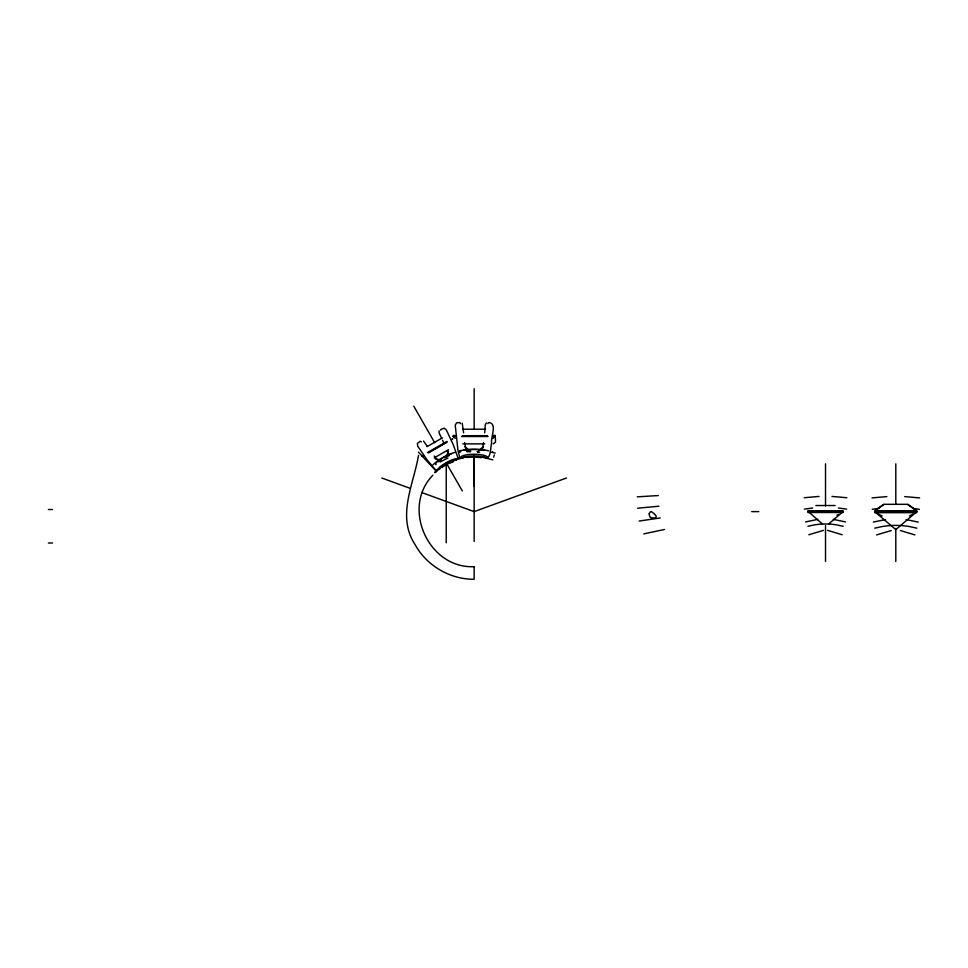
<?xml version="1.0" encoding="UTF-8"?>
<svg xmlns="http://www.w3.org/2000/svg" width="968" height="968" viewBox="0 0 968 968"><rect width="100%" height="100%" fill="white"/><g stroke="black" fill="none" stroke-linecap="round" stroke-linejoin="round"><path stroke-width="1.45" d="M474.151 486.42L474.151 456.364M474.151 429.308L474.151 388.725M464.628 456.291L463.732 457.731L455.589 459.812M418.503 455.432C413.566 484.69 396.42 516.246 415.163 544.766C426.755 565.772 450.156 579.469 474.151 579.275L474.151 566.691M484.69 432.793L485.307 424.674L486.384 422.907M483.589 442.654L482.354 450.193M494.333 454.972L493.704 457.077M487.872 423.633L488.078 423.101A1.73 1.222 -90 0 1 488.562 422.544C497.709 423.04 490.679 436.943 491.562 442.945C490.546 447.385 490.691 463.019 483.661 456.291M446.381 456.775L448.353 451.282M455.226 438.359L453.06 436.52L455.553 436.253M822.352 523.918L808.038 511.394L843.092 510.668M899.901 511.261L916.877 511.612L895.799 529.617L874.709 511.612L916.781 510.741L907.815 504.316M495.229 435.394L493.619 435.394M439.133 430.857L439.085 432.914L441.577 438.129M451.608 439.605L452.77 438.94L451.403 439.726M432.926 475.167C400.921 507.764 428.679 568.978 474.151 566.643M479.027 450.35L483.347 446.659M493.063 438.359L495.229 436.52L493.619 436.52M828.681 523.918L843.092 511.612L828.947 511.322M422.58 455.384L421.818 455.577M438.201 461.869L440.755 460.151M883.772 504.316L874.818 510.741L899.901 510.826M877.141 509.132L884.244 504.316L907.343 504.316L914.445 509.132M446.841 441.505L427.493 452.576M427.082 446.635L442.279 437.935M423.657 455.601L422.278 456.4L423.439 455.734M428.388 452.903L446.671 442.436M434.257 457.828L448.474 449.696M913.151 514.117L909.436 515.968M444.663 457.828L449.442 455.444M428.909 452.262L447.095 441.94M836.896 515.242L838.687 514.419M566.449 478.023L474.151 511.612L421.6 492.494M808.837 534.747L823.465 530.355M876.633 534.917L891.262 530.537M807.953 526.277L814.536 524.874A67.349 67.349 0 0 1 836.497 524.862L843.092 526.277M874.709 528.165L882.622 526.471A80.828 80.828 0 0 1 908.976 526.471L916.877 528.165M643.793 533.864L664.496 529.484M805.545 521.921L817.754 519.393M873.33 522.091L885.551 519.562M493.196 443.852L495.519 442.194L495.398 437.935M466.068 457.186L459.885 457.804L457.985 450.64L455.226 425.182L456.569 422.834L459.727 422.544A1.73 1.222 90 0 1 460.224 423.101L460.417 423.633M639.146 521.038L660.261 517.953M804.432 509.12L812.636 508.006M872.216 509.289L879.053 508.369M637.573 508.236L658.845 506.204M804.202 497.733L819.073 496.439M871.986 497.903L886.87 496.608M637.246 496.85L658.288 495.555M487.521 435.648L462.438 435.733M463.043 429.211L485.512 429.211M453.06 436.52L455.65 436.52M461.518 436.52L487.957 436.52M493.329 436.52L495.229 436.52M462.849 443.889L484.714 443.889M815.891 505.526L835.142 505.526M48.412 509.507L52.502 509.507M751.737 511.612L758.755 511.612M807.953 511.612L843.092 511.612M874.709 511.612L916.877 511.612M807.953 512.495L843.092 512.495M874.709 512.665L916.877 512.665M48.412 543L52.502 543M828.947 510.959L807.953 510.668M462.438 436.157L487.521 436.253M904.717 496.608L919.6 497.903M831.96 496.439L846.843 497.733M912.534 508.369L919.37 509.289M838.409 508.006L846.613 509.12M482.233 457.186L492.772 459.836M435.164 458.832L440.888 459.909M491.079 452.141L495.229 453.072M906.036 519.562L918.257 522.091M833.279 519.393L845.5 521.921M455.553 435.648L453.06 435.382M900.325 530.537L914.954 534.917M827.567 530.355L842.196 534.747M381.84 478.023L410.25 488.356M882.15 515.968L878.436 514.117M453.302 460.344L455.601 460.09L457.816 458.566A1.815 1.307 58.5 0 0 457.949 457.816L453.254 444.699L446.284 429.84L444.13 428.146L440.863 429.465A1.73 1.222 60.2 0 0 440.706 430.179M464.955 446.659L470.351 451.282M423.512 441.021L427.251 446.333M421.286 441.916L420.838 441.553A1.73 1.222 60.2 0 0 420.148 441.323L417.353 443.477L417.728 446.188L427.009 459.727L435.951 470.412A1.815 1.307 61.9 0 0 436.653 470.678L439.859 468.899L440.259 467.096M462.208 423.125L463.599 432.793M418.418 452.141L430.203 464.713M430.857 465.414L432.091 466.733M432.648 467.326L436.495 471.428M437.221 459.824L434.196 456.025M413.784 406.185L434.692 442.715M446.635 463.587L462.317 490.97M442.558 440.198L443.562 442.364M447.313 451.294L448.16 453.556M465.947 450.18L464.7 442.654M895.799 463.829L895.799 504.401M895.799 528.455L895.799 561.513M825.522 463.829L825.522 505.901M825.522 525.442L825.522 561.513M474.151 455.771L474.151 541.439M446.224 463.188L446.224 542.842M438.758 469.565A10.079 1.875 -29.8 0 1 446.127 462.704A10.079 1.875 -29.8 0 1 455.795 459.812M435.576 462.91A11.689 2.239 -29.8 0 1 451.657 453.702M439.799 468.101A14.956 4.09 -29.8 0 1 454.004 459.969M455.287 459.134A15.912 2.771 -27.6 0 1 459.316 458.021M456.376 459.534A16.492 1.234 -22.4 0 1 455.734 459.836M450.677 462.789A15.899 1.404 -23.3 0 1 453.75 461.591M441.807 467.532A14.956 3.073 -28.6 0 1 451.669 462.026M434.85 472.202A15.972 2.795 -32 0 1 437.839 469.069M436.822 471.513A16.383 1.222 -37.2 0 1 434.765 472.674M432.926 464.906A18.102 4.84 -29.8 0 1 454.73 452.419M458.965 451.463A16.88 1.585 -24.7 0 1 459.546 451.378M440.125 461.99A18.102 2.202 -26.1 0 1 447.918 458.13M435.685 464.555A16.88 0.786 -37.9 0 1 436.326 464.035M459.715 450.798A21.792 5.832 0 0 1 488.586 450.81M492.397 452.068A20.425 1.924 5 0 1 492.942 452.201M466.891 451.741A21.792 3.291 2.5 0 1 470.327 451.754M477.623 452.068A21.792 3.291 2.5 0 1 479.632 452.213M459.631 452.056A20.425 1.416 -6.5 0 1 460.913 451.838M463.103 450.374A15.839 3.279 0 0 1 484.593 450.265M466.6 451.124A15.839 1.331 3.3 0 1 470.763 451.221M477.139 451.584A15.839 1.331 3.3 0 1 478.543 451.693M465.293 456.751A17.63 5.747 0 0 1 482.996 456.751M466.588 457.489A17.63 4.562 1 0 1 481.362 457.67M461.349 458.203A13.213 3.182 0 0 1 474.151 454.234A13.213 3.182 0 0 1 486.952 458.203M649.238 513.572L649.238 513.947A10.696 10.696 0 0 0 649.322 515.133L650.242 517.408L652.42 517.916A34.098 34.098 0 0 0 653.279 517.941L655.663 517.819L656.135 516.888A2.795 2.795 0 0 0 656.086 516.198L656.05 516.041A2.045 2.045 0 0 0 655.844 515.569L654.816 514.383A34.424 34.424 0 0 0 653.206 512.979L651.476 511.636A5.227 5.227 0 0 0 650.629 511.649L649.238 513.572"/></g></svg>
